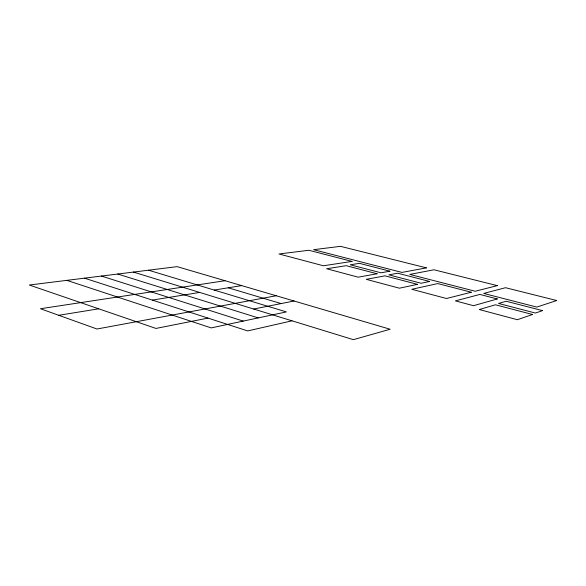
<?xml version="1.0" encoding="UTF-8"?>
<svg xmlns="http://www.w3.org/2000/svg" width="586" height="586" viewBox="0 0 586 586"><rect width="100%" height="100%" fill="white"/><g stroke="black" fill="none" stroke-linecap="round" stroke-linejoin="round"><path stroke-width="0.88" d="M292.018 320.813L247.666 330.922L84.479 278.16M208.015 318.103L155.957 328.438L29.3 285.023L177.162 266.645L390.159 329.251L353.358 339.66L133.44 272.08M253.687 309.027L294.069 301.006M276.204 295.754L97.012 329.01L40.427 308.727L225.009 280.709M58.747 315.297L98.697 308.807M152.353 300.105L199.658 292.429M214.205 290.07L241.681 285.609M228.203 287.792L281.141 303.577M148.551 270.197L286.4 311.913L211.202 327.904L66.833 280.357M117.742 274.028L258.228 317.905M101.437 276.057L243.234 321.091M542.504 310.624L535.414 313.056L498.605 303.46L506.165 301.241L542.504 310.624M532.528 314.492L517.343 319.707L479.282 309.54L495.456 304.779L532.528 314.492M556.7 300.53L536.791 307.086L483.714 293.44L505.528 287.704L556.7 300.53M497.309 298.955L473.503 305.687L455.41 300.874L479.868 294.443L497.309 298.955M471.276 292.231L446.503 298.508L411.812 289.286L437.764 283.573L471.276 292.231M497.28 285.638L475.173 291.242L409.797 274.424L434.014 269.78L497.28 285.638M429.589 281.456L421.129 283.258L388.87 274.849L397.674 273.215L429.589 281.456M417.459 284.349L399.41 288.195L366.243 279.332L385.002 275.845L417.459 284.349M426.425 267.875L401.974 272.417L313.583 249.687L340.503 246.34L426.425 267.875M377.091 273.772L358.163 277.178L326.636 268.747L346.187 265.678L377.091 273.772M389.888 271.201L381.003 272.798L350.274 264.784L359.46 263.341L389.888 271.201M352.032 261.422L323.377 265.773L279.024 253.98L308.866 250.273L352.032 261.422"/></g></svg>
